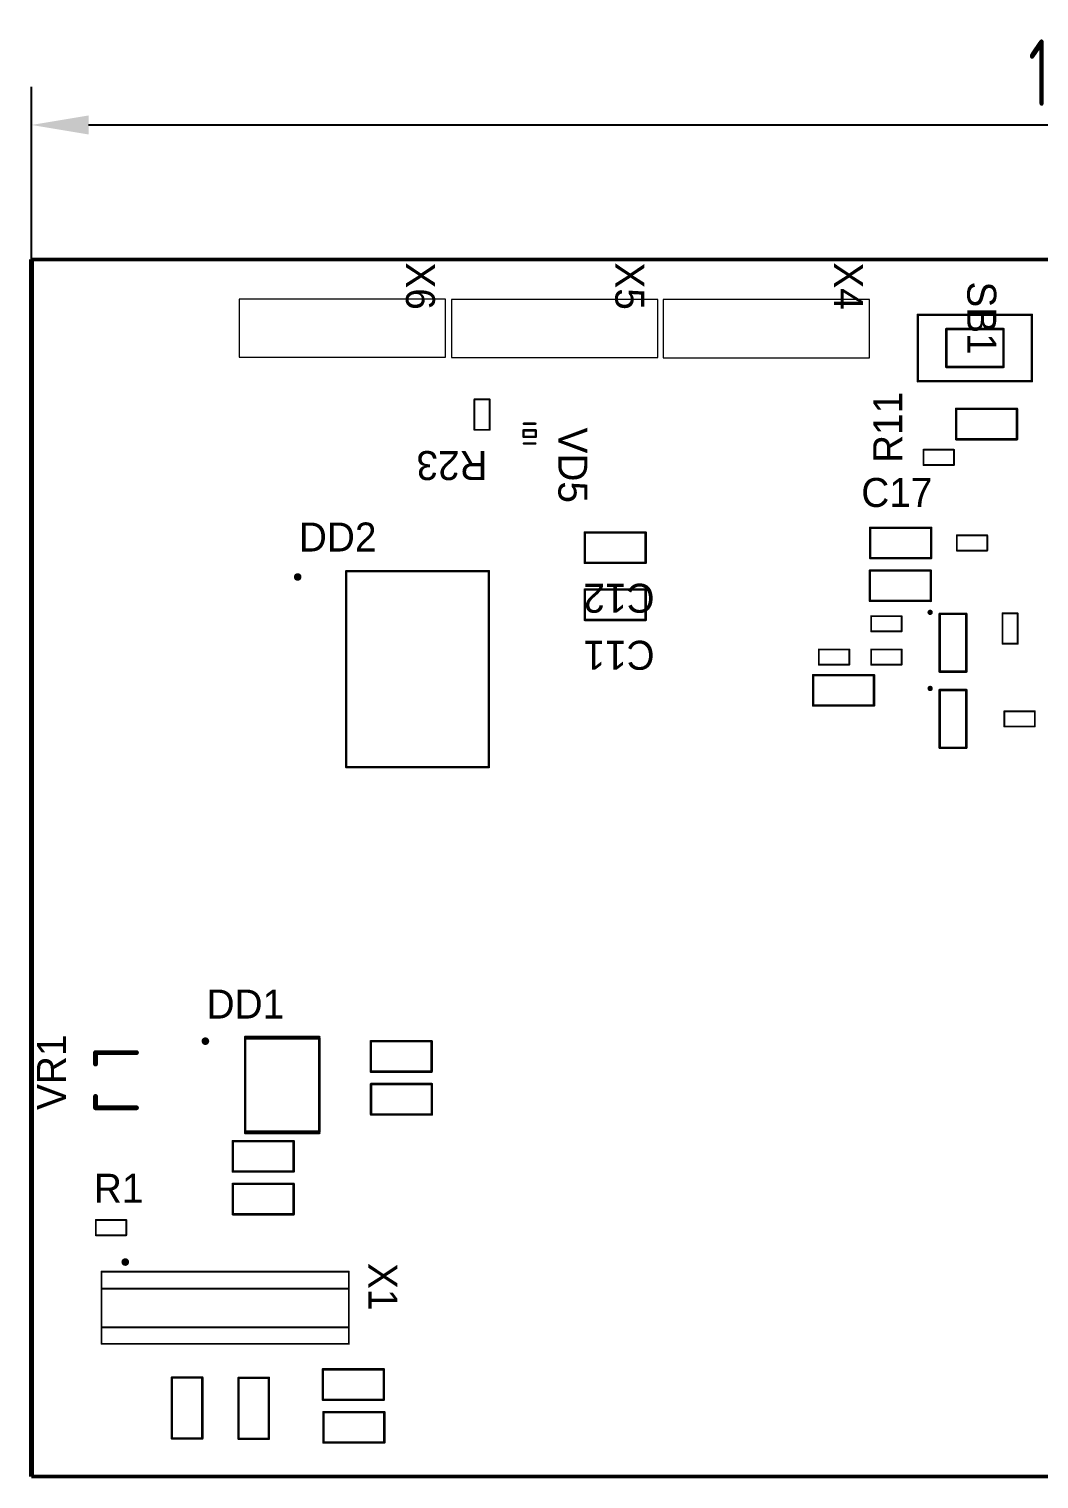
# Model space of a CAD drawing. Extents: x 882 to 2872, y 74 to 1007.
# Drawn here: x 2695.9 to 2749, y 391.2 to 467.4 of the extents above; entities that cross this region are included whole.
import ezdxf

# ---------------------------------------------------------------- set-up
doc = ezdxf.new("R2010")
doc.units = 0
doc.header["$MEASUREMENT"] = 0
doc.layers.get('0').update_dxf_attribs({"linetype": 'CONTINUOUS'})
doc.layers.get('DEFPOINTS').update_dxf_attribs({"linetype": 'CONTINUOUS'})
doc.layers.add('KeepOutLayer', color=6, linetype='CONTINUOUS', lineweight=158)
doc.layers.add('тонкая', color=7, linetype='CONTINUOUS', lineweight=20)
doc.layers.add('Mechanical13', color=56, linetype='CONTINUOUS')
doc.layers.add('TopOverlay', color=2, linetype='CONTINUOUS')
doc.styles.add('ЕСКД', font='eskd15.shx', dxfattribs={"width": 0.8})
doc.dimstyles.new('ЕСКД', dxfattribs={"dimtxt": 3.5, "dimasz": 3, "dimexe": 2, "dimexo": 0, "dimgap": 1, "dimtad": 1, "dimtoh": 1, "dimtxsty": 'ЕСКД', "dimcen": 0, "dimazin": 2, "dimtfac": 1, "dimtmove": 0, "dimatfit": 3, "dimfxl": 1, "dimarcsym": 0})

# ---------------------------------------------------------------- blocks, each defined once
blk = doc.blocks.new('CAP3216X125N_1')
at = {"layer": 'Mechanical13', "const_width": 0.127}
for points in [[(-1.6, 0.8), (-1.6, -0.8)], [(1.6, 0.8), (-1.6, 0.8)], [(1.6, 0.8), (1.6, -0.8)], [(1.6, -0.8), (-1.6, -0.8)]]:
    blk.add_lwpolyline(points, dxfattribs=at)
at = {"layer": 'Mechanical13', "const_width": 0.0635}
for points in [[(-1.632, 0.8, 1), (-1.568, 0.8, 1)], [(-1.632, 0.8, 1), (-1.568, 0.8, 1)], [(1.568, 0.8, 1), (1.632, 0.8, 1)], [(1.568, 0.8, 1), (1.632, 0.8, 1)], [(-1.632, -0.8, 1), (-1.568, -0.8, 1)], [(-1.632, -0.8, 1), (-1.568, -0.8, 1)], [(1.568, -0.8, 1), (1.632, -0.8, 1)], [(1.568, -0.8, 1), (1.632, -0.8, 1)]]:
    blk.add_lwpolyline(points, format="xyb", close=True, dxfattribs=at)
blk = doc.blocks.new('CAP3216X125N_2')
at = {"layer": 'Mechanical13', "const_width": 0.127}
for points in [[(-1.6, -0.8), (-1.6, 0.8)], [(-1.6, 0.8), (1.6, 0.8)], [(1.6, -0.8), (1.6, 0.8)], [(-1.6, -0.8), (1.6, -0.8)]]:
    blk.add_lwpolyline(points, dxfattribs=at)
at = {"layer": 'Mechanical13', "const_width": 0.0635}
for points in [[(-1.632, 0.8, 1), (-1.568, 0.8, 1)], [(-1.632, 0.8, 1), (-1.568, 0.8, 1)], [(1.568, 0.8, 1), (1.632, 0.8, 1)], [(1.568, 0.8, 1), (1.632, 0.8, 1)], [(-1.632, -0.8, 1), (-1.568, -0.8, 1)], [(-1.632, -0.8, 1), (-1.568, -0.8, 1)], [(1.568, -0.8, 1), (1.632, -0.8, 1)], [(1.568, -0.8, 1), (1.632, -0.8, 1)]]:
    blk.add_lwpolyline(points, format="xyb", close=True, dxfattribs=at)
blk = doc.blocks.new('CAP3216X125N_3')
at = {"layer": 'Mechanical13', "const_width": 0.127}
for points in [[(-1.6, 0.8), (-1.6, -0.8)], [(1.6, 0.8), (-1.6, 0.8)], [(1.6, 0.8), (1.6, -0.8)], [(1.6, -0.8), (-1.6, -0.8)]]:
    blk.add_lwpolyline(points, dxfattribs=at)
at = {"layer": 'Mechanical13', "const_width": 0.0635}
for points in [[(-1.632, 0.8, 1), (-1.568, 0.8, 1)], [(-1.632, 0.8, 1), (-1.568, 0.8, 1)], [(1.568, 0.8, 1), (1.632, 0.8, 1)], [(1.568, 0.8, 1), (1.632, 0.8, 1)], [(-1.632, -0.8, 1), (-1.568, -0.8, 1)], [(-1.632, -0.8, 1), (-1.568, -0.8, 1)], [(1.568, -0.8, 1), (1.632, -0.8, 1)], [(1.568, -0.8, 1), (1.632, -0.8, 1)]]:
    blk.add_lwpolyline(points, format="xyb", close=True, dxfattribs=at)
blk = doc.blocks.new('CAP3216X125N_4')
at = {"layer": 'Mechanical13', "const_width": 0.127}
for points in [[(-1.6, -0.8), (-1.6, 0.8)], [(1.6, 0.8), (-1.6, 0.8)], [(1.6, -0.8), (1.6, 0.8)], [(1.6, -0.8), (-1.6, -0.8)]]:
    blk.add_lwpolyline(points, dxfattribs=at)
at = {"layer": 'Mechanical13', "const_width": 0.0635}
for points in [[(-1.632, 0.8, 1), (-1.568, 0.8, 1)], [(-1.632, 0.8, 1), (-1.568, 0.8, 1)], [(1.568, 0.8, 1), (1.632, 0.8, 1)], [(1.568, 0.8, 1), (1.632, 0.8, 1)], [(-1.632, -0.8, 1), (-1.568, -0.8, 1)], [(-1.632, -0.8, 1), (-1.568, -0.8, 1)], [(1.568, -0.8, 1), (1.632, -0.8, 1)], [(1.568, -0.8, 1), (1.632, -0.8, 1)]]:
    blk.add_lwpolyline(points, format="xyb", close=True, dxfattribs=at)
blk = doc.blocks.new('CAP3216X125N_5')
at = {"layer": 'Mechanical13', "const_width": 0.127}
for points in [[(-1.6, -0.8), (-1.6, 0.8)], [(1.6, 0.8), (-1.6, 0.8)], [(1.6, -0.8), (1.6, 0.8)], [(1.6, -0.8), (-1.6, -0.8)]]:
    blk.add_lwpolyline(points, dxfattribs=at)
at = {"layer": 'Mechanical13', "const_width": 0.0635}
for points in [[(-1.632, 0.8, 1), (-1.568, 0.8, 1)], [(-1.632, 0.8, 1), (-1.568, 0.8, 1)], [(1.568, 0.8, 1), (1.632, 0.8, 1)], [(1.568, 0.8, 1), (1.632, 0.8, 1)], [(-1.632, -0.8, 1), (-1.568, -0.8, 1)], [(-1.632, -0.8, 1), (-1.568, -0.8, 1)], [(1.568, -0.8, 1), (1.632, -0.8, 1)], [(1.568, -0.8, 1), (1.632, -0.8, 1)]]:
    blk.add_lwpolyline(points, format="xyb", close=True, dxfattribs=at)
blk = doc.blocks.new('CAP3216X125N_6')
at = {"layer": 'Mechanical13', "const_width": 0.127}
for points in [[(-1.6, -0.8), (-1.6, 0.8)], [(-1.6, 0.8), (1.6, 0.8)], [(1.6, -0.8), (1.6, 0.8)], [(-1.6, -0.8), (1.6, -0.8)]]:
    blk.add_lwpolyline(points, dxfattribs=at)
at = {"layer": 'Mechanical13', "const_width": 0.0635}
for points in [[(-1.632, 0.8, 1), (-1.568, 0.8, 1)], [(-1.632, 0.8, 1), (-1.568, 0.8, 1)], [(1.568, 0.8, 1), (1.632, 0.8, 1)], [(1.568, 0.8, 1), (1.632, 0.8, 1)], [(-1.632, -0.8, 1), (-1.568, -0.8, 1)], [(-1.632, -0.8, 1), (-1.568, -0.8, 1)], [(1.568, -0.8, 1), (1.632, -0.8, 1)], [(1.568, -0.8, 1), (1.632, -0.8, 1)]]:
    blk.add_lwpolyline(points, format="xyb", close=True, dxfattribs=at)
blk = doc.blocks.new('CAP3216X125N_7')
at = {"layer": 'Mechanical13', "const_width": 0.127}
for points in [[(-1.6, -0.8), (-1.6, 0.8)], [(-1.6, 0.8), (1.6, 0.8)], [(1.6, -0.8), (1.6, 0.8)], [(-1.6, -0.8), (1.6, -0.8)]]:
    blk.add_lwpolyline(points, dxfattribs=at)
at = {"layer": 'Mechanical13', "const_width": 0.0635}
for points in [[(-1.632, 0.8, 1), (-1.568, 0.8, 1)], [(-1.632, 0.8, 1), (-1.568, 0.8, 1)], [(1.568, 0.8, 1), (1.632, 0.8, 1)], [(1.568, 0.8, 1), (1.632, 0.8, 1)], [(-1.632, -0.8, 1), (-1.568, -0.8, 1)], [(-1.632, -0.8, 1), (-1.568, -0.8, 1)], [(1.568, -0.8, 1), (1.632, -0.8, 1)], [(1.568, -0.8, 1), (1.632, -0.8, 1)]]:
    blk.add_lwpolyline(points, format="xyb", close=True, dxfattribs=at)
blk = doc.blocks.new('CAP3216X125N_8')
at = {"layer": 'Mechanical13', "const_width": 0.127}
for points in [[(-1.6, -0.8), (-1.6, 0.8)], [(-1.6, 0.8), (1.6, 0.8)], [(1.6, -0.8), (1.6, 0.8)], [(-1.6, -0.8), (1.6, -0.8)]]:
    blk.add_lwpolyline(points, dxfattribs=at)
at = {"layer": 'Mechanical13', "const_width": 0.0635}
for points in [[(-1.632, 0.8, 1), (-1.568, 0.8, 1)], [(-1.632, 0.8, 1), (-1.568, 0.8, 1)], [(1.568, 0.8, 1), (1.632, 0.8, 1)], [(1.568, 0.8, 1), (1.632, 0.8, 1)], [(-1.632, -0.8, 1), (-1.568, -0.8, 1)], [(-1.632, -0.8, 1), (-1.568, -0.8, 1)], [(1.568, -0.8, 1), (1.632, -0.8, 1)], [(1.568, -0.8, 1), (1.632, -0.8, 1)]]:
    blk.add_lwpolyline(points, format="xyb", close=True, dxfattribs=at)
blk = doc.blocks.new('CAP3216X125N_11')
at = {"layer": 'Mechanical13', "const_width": 0.127}
for points in [[(-1.6, 0.8), (-1.6, -0.8)], [(1.6, 0.8), (-1.6, 0.8)], [(1.6, 0.8), (1.6, -0.8)], [(1.6, -0.8), (-1.6, -0.8)]]:
    blk.add_lwpolyline(points, dxfattribs=at)
at = {"layer": 'Mechanical13', "const_width": 0.0635}
for points in [[(-1.632, 0.8, 1), (-1.568, 0.8, 1)], [(-1.632, 0.8, 1), (-1.568, 0.8, 1)], [(1.568, 0.8, 1), (1.632, 0.8, 1)], [(1.568, 0.8, 1), (1.632, 0.8, 1)], [(-1.632, -0.8, 1), (-1.568, -0.8, 1)], [(-1.632, -0.8, 1), (-1.568, -0.8, 1)], [(1.568, -0.8, 1), (1.632, -0.8, 1)], [(1.568, -0.8, 1), (1.632, -0.8, 1)]]:
    blk.add_lwpolyline(points, format="xyb", close=True, dxfattribs=at)
blk = doc.blocks.new('CAP3216X125N_12')
at = {"layer": 'Mechanical13', "const_width": 0.127}
for points in [[(-1.6, 0.8), (-1.6, -0.8)], [(1.6, 0.8), (-1.6, 0.8)], [(1.6, 0.8), (1.6, -0.8)], [(1.6, -0.8), (-1.6, -0.8)]]:
    blk.add_lwpolyline(points, dxfattribs=at)
at = {"layer": 'Mechanical13', "const_width": 0.0635}
for points in [[(-1.632, 0.8, 1), (-1.568, 0.8, 1)], [(-1.632, 0.8, 1), (-1.568, 0.8, 1)], [(1.568, 0.8, 1), (1.632, 0.8, 1)], [(1.568, 0.8, 1), (1.632, 0.8, 1)], [(-1.632, -0.8, 1), (-1.568, -0.8, 1)], [(-1.632, -0.8, 1), (-1.568, -0.8, 1)], [(1.568, -0.8, 1), (1.632, -0.8, 1)], [(1.568, -0.8, 1), (1.632, -0.8, 1)]]:
    blk.add_lwpolyline(points, format="xyb", close=True, dxfattribs=at)
blk = doc.blocks.new('CAP3216X125N_17')
at = {"layer": 'Mechanical13', "const_width": 0.127}
for points in [[(-1.6, -0.8), (-1.6, 0.8)], [(-1.6, 0.8), (1.6, 0.8)], [(1.6, -0.8), (1.6, 0.8)], [(-1.6, -0.8), (1.6, -0.8)]]:
    blk.add_lwpolyline(points, dxfattribs=at)
at = {"layer": 'Mechanical13', "const_width": 0.0635}
for points in [[(-1.632, 0.8, 1), (-1.568, 0.8, 1)], [(-1.632, 0.8, 1), (-1.568, 0.8, 1)], [(1.568, 0.8, 1), (1.632, 0.8, 1)], [(1.568, 0.8, 1), (1.632, 0.8, 1)], [(-1.632, -0.8, 1), (-1.568, -0.8, 1)], [(-1.632, -0.8, 1), (-1.568, -0.8, 1)], [(1.568, -0.8, 1), (1.632, -0.8, 1)], [(1.568, -0.8, 1), (1.632, -0.8, 1)]]:
    blk.add_lwpolyline(points, format="xyb", close=True, dxfattribs=at)
blk = doc.blocks.new('CAP3216X125N_19')
at = {"layer": 'Mechanical13', "const_width": 0.127}
for points in [[(-1.6, -0.8), (-1.6, 0.8)], [(-1.6, 0.8), (1.6, 0.8)], [(1.6, -0.8), (1.6, 0.8)], [(-1.6, -0.8), (1.6, -0.8)]]:
    blk.add_lwpolyline(points, dxfattribs=at)
at = {"layer": 'Mechanical13', "const_width": 0.0635}
for points in [[(-1.632, 0.8, 1), (-1.568, 0.8, 1)], [(-1.632, 0.8, 1), (-1.568, 0.8, 1)], [(1.568, 0.8, 1), (1.632, 0.8, 1)], [(1.568, 0.8, 1), (1.632, 0.8, 1)], [(-1.632, -0.8, 1), (-1.568, -0.8, 1)], [(-1.632, -0.8, 1), (-1.568, -0.8, 1)], [(1.568, -0.8, 1), (1.632, -0.8, 1)], [(1.568, -0.8, 1), (1.632, -0.8, 1)]]:
    blk.add_lwpolyline(points, format="xyb", close=True, dxfattribs=at)
blk = doc.blocks.new('CAP3216X125N_21')
at = {"layer": 'Mechanical13', "const_width": 0.127}
for points in [[(-1.6, 0.8), (-1.6, -0.8)], [(1.6, 0.8), (-1.6, 0.8)], [(1.6, 0.8), (1.6, -0.8)], [(1.6, -0.8), (-1.6, -0.8)]]:
    blk.add_lwpolyline(points, dxfattribs=at)
at = {"layer": 'Mechanical13', "const_width": 0.0635}
for points in [[(-1.632, 0.8, 1), (-1.568, 0.8, 1)], [(-1.632, 0.8, 1), (-1.568, 0.8, 1)], [(1.568, 0.8, 1), (1.632, 0.8, 1)], [(1.568, 0.8, 1), (1.632, 0.8, 1)], [(-1.632, -0.8, 1), (-1.568, -0.8, 1)], [(-1.632, -0.8, 1), (-1.568, -0.8, 1)], [(1.568, -0.8, 1), (1.632, -0.8, 1)], [(1.568, -0.8, 1), (1.632, -0.8, 1)]]:
    blk.add_lwpolyline(points, format="xyb", close=True, dxfattribs=at)
blk = doc.blocks.new('CAP3216X125N_35')
at = {"layer": 'Mechanical13', "const_width": 0.127}
for points in [[(-1.6, 0.8), (-1.6, -0.8)], [(1.6, 0.8), (-1.6, 0.8)], [(1.6, 0.8), (1.6, -0.8)], [(1.6, -0.8), (-1.6, -0.8)]]:
    blk.add_lwpolyline(points, dxfattribs=at)
at = {"layer": 'Mechanical13', "const_width": 0.0635}
for points in [[(-1.632, 0.8, 1), (-1.568, 0.8, 1)], [(-1.632, 0.8, 1), (-1.568, 0.8, 1)], [(1.568, 0.8, 1), (1.632, 0.8, 1)], [(1.568, 0.8, 1), (1.632, 0.8, 1)], [(-1.632, -0.8, 1), (-1.568, -0.8, 1)], [(-1.632, -0.8, 1), (-1.568, -0.8, 1)], [(1.568, -0.8, 1), (1.632, -0.8, 1)], [(1.568, -0.8, 1), (1.632, -0.8, 1)]]:
    blk.add_lwpolyline(points, format="xyb", close=True, dxfattribs=at)
blk = doc.blocks.new('SOIC127P599X175_8N_51')
at = {"layer": 'Mechanical13'}
for points, const_width in [([(-3.94, 2.305, 1), (-4.14, 2.305, 1)], 0.2), ([(-4.19, 2.305, 1), (-4.09, 2.305, 1)], 0.1), ([(-3.99, 2.305, 1), (-3.89, 2.305, 1)], 0.1), ([(-1.982, 2.453, 1), (-1.918, 2.453, 1)], 0.0635), ([(-1.982, 2.453, 1), (-1.918, 2.453, 1)], 0.0635), ([(1.918, 2.453, 1), (1.982, 2.453, 1)], 0.0635), ([(1.918, 2.453, 1), (1.982, 2.453, 1)], 0.0635), ([(-1.982, -2.452, 1), (-1.918, -2.452, 1)], 0.0635), ([(-1.982, -2.452, 1), (-1.918, -2.452, 1)], 0.0635), ([(1.918, -2.452, 1), (1.982, -2.452, 1)], 0.0635), ([(1.918, -2.452, 1), (1.982, -2.452, 1)], 0.0635)]:
    blk.add_lwpolyline(points, format="xyb", close=True, dxfattribs=dict(at, const_width=const_width))
at = {"layer": 'Mechanical13', "const_width": 0.127}
for points in [[(-1.95, 2.453), (1.95, 2.453)], [(-1.95, -2.452), (-1.95, 2.453)], [(1.95, -2.452), (1.95, 2.453)], [(-1.95, -2.452), (1.95, -2.452)]]:
    blk.add_lwpolyline(points, dxfattribs=at)
at = {"layer": 'TopOverlay'}
for points, const_width in [([(-3.94, 2.305, 1), (-4.14, 2.305, 1)], 0.2), ([(-4.19, 2.305, 1), (-4.09, 2.305, 1)], 0.1), ([(-3.99, 2.305, 1), (-3.89, 2.305, 1)], 0.1), ([(-1.982, 2.525, 1), (-1.918, 2.525, 1)], 0.0635), ([(1.918, 2.525, 1), (1.982, 2.525, 1)], 0.0635), ([(-1.982, -2.525, 1), (-1.918, -2.525, 1)], 0.0635), ([(1.918, -2.525, 1), (1.982, -2.525, 1)], 0.0635)]:
    blk.add_lwpolyline(points, format="xyb", close=True, dxfattribs=dict(at, const_width=const_width))
at = {"layer": 'TopOverlay', "const_width": 0.127}
for points in [[(-1.95, 2.525), (1.95, 2.525)], [(-1.95, -2.525), (1.95, -2.525)]]:
    blk.add_lwpolyline(points, dxfattribs=at)
blk = doc.blocks.new('SOIC127P1030X265_16N_52')
at = {"layer": 'Mechanical13'}
for points, const_width in [([(-6.2, 4.845, 1), (-6.4, 4.845, 1)], 0.2), ([(-6.45, 4.845, 1), (-6.35, 4.845, 1)], 0.1), ([(-6.25, 4.845, 1), (-6.15, 4.845, 1)], 0.1), ([(-3.782, 5.15, 1), (-3.718, 5.15, 1)], 0.0635), ([(-3.782, 5.15, 1), (-3.718, 5.15, 1)], 0.0635), ([(3.718, 5.15, 1), (3.782, 5.15, 1)], 0.0635), ([(3.718, 5.15, 1), (3.782, 5.15, 1)], 0.0635), ([(-3.782, -5.15, 1), (-3.718, -5.15, 1)], 0.0635), ([(-3.782, -5.15, 1), (-3.718, -5.15, 1)], 0.0635), ([(3.718, -5.15, 1), (3.782, -5.15, 1)], 0.0635), ([(3.718, -5.15, 1), (3.782, -5.15, 1)], 0.0635)]:
    blk.add_lwpolyline(points, format="xyb", close=True, dxfattribs=dict(at, const_width=const_width))
at = {"layer": 'Mechanical13', "const_width": 0.127}
for points in [[(-3.75, -5.15), (-3.75, 5.15)], [(-3.75, 5.15), (3.75, 5.15)], [(3.75, -5.15), (3.75, 5.15)], [(-3.75, -5.15), (3.75, -5.15)]]:
    blk.add_lwpolyline(points, dxfattribs=at)
at = {"layer": 'TopOverlay'}
for points, const_width in [([(-6.2, 4.845, 1), (-6.4, 4.845, 1)], 0.2), ([(-6.45, 4.845, 1), (-6.35, 4.845, 1)], 0.1), ([(-6.25, 4.845, 1), (-6.15, 4.845, 1)], 0.1), ([(-3.782, 5.15, 1), (-3.718, 5.15, 1)], 0.0635), ([(3.718, 5.15, 1), (3.782, 5.15, 1)], 0.0635), ([(-3.782, -5.15, 1), (-3.718, -5.15, 1)], 0.0635), ([(3.718, -5.15, 1), (3.782, -5.15, 1)], 0.0635)]:
    blk.add_lwpolyline(points, format="xyb", close=True, dxfattribs=dict(at, const_width=const_width))
at = {"layer": 'TopOverlay', "const_width": 0.127}
for points in [[(-3.75, 5.15), (3.75, 5.15)], [(-3.75, -5.15), (3.75, -5.15)]]:
    blk.add_lwpolyline(points, dxfattribs=at)
blk = doc.blocks.new('___0603_61')
at = {"layer": 'KeepOutLayer', "const_width": 0.1}
for points in [[(-0.8, -0.4), (-0.8, 0.4)], [(-0.8, 0.4), (0.8, 0.4)], [(0.8, -0.4), (0.8, 0.4)], [(-0.8, -0.4), (0.8, -0.4)]]:
    blk.add_lwpolyline(points, dxfattribs=at)
at = {"layer": 'KeepOutLayer', "const_width": 0.05}
for points in [[(-0.825, 0.4, 1), (-0.775, 0.4, 1)], [(-0.825, 0.4, 1), (-0.775, 0.4, 1)], [(0.775, 0.4, 1), (0.825, 0.4, 1)], [(0.775, 0.4, 1), (0.825, 0.4, 1)], [(-0.825, -0.4, 1), (-0.775, -0.4, 1)], [(-0.825, -0.4, 1), (-0.775, -0.4, 1)], [(0.775, -0.4, 1), (0.825, -0.4, 1)], [(0.775, -0.4, 1), (0.825, -0.4, 1)]]:
    blk.add_lwpolyline(points, format="xyb", close=True, dxfattribs=at)
at = {"layer": 'TopOverlay', "const_width": 0.1}
for points in [[(-0.25, 0.4), (0.25, 0.4)], [(-0.25, -0.4), (0.25, -0.4)]]:
    blk.add_lwpolyline(points, dxfattribs=at)
at = {"layer": 'TopOverlay', "const_width": 0.05}
for points in [[(-0.275, 0.4, 1), (-0.225, 0.4, 1)], [(0.225, 0.4, 1), (0.275, 0.4, 1)], [(-0.275, -0.4, 1), (-0.225, -0.4, 1)], [(0.225, -0.4, 1), (0.275, -0.4, 1)]]:
    blk.add_lwpolyline(points, format="xyb", close=True, dxfattribs=at)
blk = doc.blocks.new('___0603_69')
at = {"layer": 'KeepOutLayer', "const_width": 0.1}
for points in [[(-0.8, 0.4), (-0.8, -0.4)], [(0.8, 0.4), (-0.8, 0.4)], [(0.8, 0.4), (0.8, -0.4)], [(0.8, -0.4), (-0.8, -0.4)]]:
    blk.add_lwpolyline(points, dxfattribs=at)
at = {"layer": 'KeepOutLayer', "const_width": 0.05}
for points in [[(-0.825, 0.4, 1), (-0.775, 0.4, 1)], [(-0.825, 0.4, 1), (-0.775, 0.4, 1)], [(0.775, 0.4, 1), (0.825, 0.4, 1)], [(0.775, 0.4, 1), (0.825, 0.4, 1)], [(-0.825, -0.4, 1), (-0.775, -0.4, 1)], [(-0.825, -0.4, 1), (-0.775, -0.4, 1)], [(0.775, -0.4, 1), (0.825, -0.4, 1)], [(0.775, -0.4, 1), (0.825, -0.4, 1)]]:
    blk.add_lwpolyline(points, format="xyb", close=True, dxfattribs=at)
at = {"layer": 'TopOverlay', "const_width": 0.1}
for points in [[(0.25, 0.4), (-0.25, 0.4)], [(0.25, -0.4), (-0.25, -0.4)]]:
    blk.add_lwpolyline(points, dxfattribs=at)
at = {"layer": 'TopOverlay', "const_width": 0.05}
for points in [[(-0.275, 0.4, 1), (-0.225, 0.4, 1)], [(0.225, 0.4, 1), (0.275, 0.4, 1)], [(-0.275, -0.4, 1), (-0.225, -0.4, 1)], [(0.225, -0.4, 1), (0.275, -0.4, 1)]]:
    blk.add_lwpolyline(points, format="xyb", close=True, dxfattribs=at)
blk = doc.blocks.new('___0603_70')
at = {"layer": 'KeepOutLayer', "const_width": 0.1}
for points in [[(-0.8, -0.4), (-0.8, 0.4)], [(-0.8, 0.4), (0.8, 0.4)], [(0.8, -0.4), (0.8, 0.4)], [(-0.8, -0.4), (0.8, -0.4)]]:
    blk.add_lwpolyline(points, dxfattribs=at)
at = {"layer": 'KeepOutLayer', "const_width": 0.05}
for points in [[(-0.825, 0.4, 1), (-0.775, 0.4, 1)], [(-0.825, 0.4, 1), (-0.775, 0.4, 1)], [(0.775, 0.4, 1), (0.825, 0.4, 1)], [(0.775, 0.4, 1), (0.825, 0.4, 1)], [(-0.825, -0.4, 1), (-0.775, -0.4, 1)], [(-0.825, -0.4, 1), (-0.775, -0.4, 1)], [(0.775, -0.4, 1), (0.825, -0.4, 1)], [(0.775, -0.4, 1), (0.825, -0.4, 1)]]:
    blk.add_lwpolyline(points, format="xyb", close=True, dxfattribs=at)
at = {"layer": 'TopOverlay', "const_width": 0.1}
for points in [[(-0.25, 0.4), (0.25, 0.4)], [(-0.25, -0.4), (0.25, -0.4)]]:
    blk.add_lwpolyline(points, dxfattribs=at)
at = {"layer": 'TopOverlay', "const_width": 0.05}
for points in [[(-0.275, 0.4, 1), (-0.225, 0.4, 1)], [(0.225, 0.4, 1), (0.275, 0.4, 1)], [(-0.275, -0.4, 1), (-0.225, -0.4, 1)], [(0.225, -0.4, 1), (0.275, -0.4, 1)]]:
    blk.add_lwpolyline(points, format="xyb", close=True, dxfattribs=at)
blk = doc.blocks.new('___0603_71')
at = {"layer": 'KeepOutLayer', "const_width": 0.1}
for points in [[(-0.8, 0.4), (-0.8, -0.4)], [(0.8, 0.4), (-0.8, 0.4)], [(0.8, 0.4), (0.8, -0.4)], [(0.8, -0.4), (-0.8, -0.4)]]:
    blk.add_lwpolyline(points, dxfattribs=at)
at = {"layer": 'KeepOutLayer', "const_width": 0.05}
for points in [[(-0.825, 0.4, 1), (-0.775, 0.4, 1)], [(-0.825, 0.4, 1), (-0.775, 0.4, 1)], [(0.775, 0.4, 1), (0.825, 0.4, 1)], [(0.775, 0.4, 1), (0.825, 0.4, 1)], [(-0.825, -0.4, 1), (-0.775, -0.4, 1)], [(-0.825, -0.4, 1), (-0.775, -0.4, 1)], [(0.775, -0.4, 1), (0.825, -0.4, 1)], [(0.775, -0.4, 1), (0.825, -0.4, 1)]]:
    blk.add_lwpolyline(points, format="xyb", close=True, dxfattribs=at)
at = {"layer": 'TopOverlay', "const_width": 0.1}
for points in [[(0.25, 0.4), (-0.25, 0.4)], [(0.25, -0.4), (-0.25, -0.4)]]:
    blk.add_lwpolyline(points, dxfattribs=at)
at = {"layer": 'TopOverlay', "const_width": 0.05}
for points in [[(-0.275, 0.4, 1), (-0.225, 0.4, 1)], [(0.225, 0.4, 1), (0.275, 0.4, 1)], [(-0.275, -0.4, 1), (-0.225, -0.4, 1)], [(0.225, -0.4, 1), (0.275, -0.4, 1)]]:
    blk.add_lwpolyline(points, format="xyb", close=True, dxfattribs=at)
blk = doc.blocks.new('___0603_72')
at = {"layer": 'KeepOutLayer', "const_width": 0.1}
for points in [[(-0.8, 0.4), (-0.8, -0.4)], [(0.8, 0.4), (-0.8, 0.4)], [(0.8, 0.4), (0.8, -0.4)], [(0.8, -0.4), (-0.8, -0.4)]]:
    blk.add_lwpolyline(points, dxfattribs=at)
at = {"layer": 'KeepOutLayer', "const_width": 0.05}
for points in [[(-0.825, 0.4, 1), (-0.775, 0.4, 1)], [(-0.825, 0.4, 1), (-0.775, 0.4, 1)], [(0.775, 0.4, 1), (0.825, 0.4, 1)], [(0.775, 0.4, 1), (0.825, 0.4, 1)], [(-0.825, -0.4, 1), (-0.775, -0.4, 1)], [(-0.825, -0.4, 1), (-0.775, -0.4, 1)], [(0.775, -0.4, 1), (0.825, -0.4, 1)], [(0.775, -0.4, 1), (0.825, -0.4, 1)]]:
    blk.add_lwpolyline(points, format="xyb", close=True, dxfattribs=at)
at = {"layer": 'TopOverlay', "const_width": 0.1}
for points in [[(0.25, 0.4), (-0.25, 0.4)], [(0.25, -0.4), (-0.25, -0.4)]]:
    blk.add_lwpolyline(points, dxfattribs=at)
at = {"layer": 'TopOverlay', "const_width": 0.05}
for points in [[(-0.275, 0.4, 1), (-0.225, 0.4, 1)], [(0.225, 0.4, 1), (0.275, 0.4, 1)], [(-0.275, -0.4, 1), (-0.225, -0.4, 1)], [(0.225, -0.4, 1), (0.275, -0.4, 1)]]:
    blk.add_lwpolyline(points, format="xyb", close=True, dxfattribs=at)
blk = doc.blocks.new('___0603_74')
at = {"layer": 'KeepOutLayer', "const_width": 0.1}
for points in [[(-0.8, 0.4), (-0.8, -0.4)], [(-0.8, 0.4), (0.8, 0.4)], [(0.8, 0.4), (0.8, -0.4)], [(-0.8, -0.4), (0.8, -0.4)]]:
    blk.add_lwpolyline(points, dxfattribs=at)
at = {"layer": 'KeepOutLayer', "const_width": 0.05}
for points in [[(-0.825, 0.4, 1), (-0.775, 0.4, 1)], [(-0.825, 0.4, 1), (-0.775, 0.4, 1)], [(0.775, 0.4, 1), (0.825, 0.4, 1)], [(0.775, 0.4, 1), (0.825, 0.4, 1)], [(-0.825, -0.4, 1), (-0.775, -0.4, 1)], [(-0.825, -0.4, 1), (-0.775, -0.4, 1)], [(0.775, -0.4, 1), (0.825, -0.4, 1)], [(0.775, -0.4, 1), (0.825, -0.4, 1)]]:
    blk.add_lwpolyline(points, format="xyb", close=True, dxfattribs=at)
at = {"layer": 'TopOverlay', "const_width": 0.1}
for points in [[(-0.25, 0.4), (0.25, 0.4)], [(-0.25, -0.4), (0.25, -0.4)]]:
    blk.add_lwpolyline(points, dxfattribs=at)
at = {"layer": 'TopOverlay', "const_width": 0.05}
for points in [[(-0.275, 0.4, 1), (-0.225, 0.4, 1)], [(0.225, 0.4, 1), (0.275, 0.4, 1)], [(-0.275, -0.4, 1), (-0.225, -0.4, 1)], [(0.225, -0.4, 1), (0.275, -0.4, 1)]]:
    blk.add_lwpolyline(points, format="xyb", close=True, dxfattribs=at)
blk = doc.blocks.new('___0603_83')
at = {"layer": 'KeepOutLayer', "const_width": 0.1}
for points in [[(-0.8, -0.4), (-0.8, 0.4)], [(0.8, 0.4), (-0.8, 0.4)], [(0.8, -0.4), (0.8, 0.4)], [(0.8, -0.4), (-0.8, -0.4)]]:
    blk.add_lwpolyline(points, dxfattribs=at)
at = {"layer": 'KeepOutLayer', "const_width": 0.05}
for points in [[(-0.825, 0.4, 1), (-0.775, 0.4, 1)], [(-0.825, 0.4, 1), (-0.775, 0.4, 1)], [(0.775, 0.4, 1), (0.825, 0.4, 1)], [(0.775, 0.4, 1), (0.825, 0.4, 1)], [(-0.825, -0.4, 1), (-0.775, -0.4, 1)], [(-0.825, -0.4, 1), (-0.775, -0.4, 1)], [(0.775, -0.4, 1), (0.825, -0.4, 1)], [(0.775, -0.4, 1), (0.825, -0.4, 1)]]:
    blk.add_lwpolyline(points, format="xyb", close=True, dxfattribs=at)
at = {"layer": 'TopOverlay', "const_width": 0.1}
for points in [[(0.25, 0.4), (-0.25, 0.4)], [(0.25, -0.4), (-0.25, -0.4)]]:
    blk.add_lwpolyline(points, dxfattribs=at)
at = {"layer": 'TopOverlay', "const_width": 0.05}
for points in [[(-0.275, 0.4, 1), (-0.225, 0.4, 1)], [(0.225, 0.4, 1), (0.275, 0.4, 1)], [(-0.275, -0.4, 1), (-0.225, -0.4, 1)], [(0.225, -0.4, 1), (0.275, -0.4, 1)]]:
    blk.add_lwpolyline(points, format="xyb", close=True, dxfattribs=at)
blk = doc.blocks.new('___0603_86')
at = {"layer": 'KeepOutLayer', "const_width": 0.1}
for points in [[(-0.8, -0.4), (-0.8, 0.4)], [(-0.8, 0.4), (0.8, 0.4)], [(0.8, -0.4), (0.8, 0.4)], [(-0.8, -0.4), (0.8, -0.4)]]:
    blk.add_lwpolyline(points, dxfattribs=at)
at = {"layer": 'KeepOutLayer', "const_width": 0.05}
for points in [[(-0.825, 0.4, 1), (-0.775, 0.4, 1)], [(-0.825, 0.4, 1), (-0.775, 0.4, 1)], [(0.775, 0.4, 1), (0.825, 0.4, 1)], [(0.775, 0.4, 1), (0.825, 0.4, 1)], [(-0.825, -0.4, 1), (-0.775, -0.4, 1)], [(-0.825, -0.4, 1), (-0.775, -0.4, 1)], [(0.775, -0.4, 1), (0.825, -0.4, 1)], [(0.775, -0.4, 1), (0.825, -0.4, 1)]]:
    blk.add_lwpolyline(points, format="xyb", close=True, dxfattribs=at)
at = {"layer": 'TopOverlay', "const_width": 0.1}
for points in [[(-0.25, 0.4), (0.25, 0.4)], [(-0.25, -0.4), (0.25, -0.4)]]:
    blk.add_lwpolyline(points, dxfattribs=at)
at = {"layer": 'TopOverlay', "const_width": 0.05}
for points in [[(-0.275, 0.4, 1), (-0.225, 0.4, 1)], [(0.225, 0.4, 1), (0.275, 0.4, 1)], [(-0.275, -0.4, 1), (-0.225, -0.4, 1)], [(0.225, -0.4, 1), (0.275, -0.4, 1)]]:
    blk.add_lwpolyline(points, format="xyb", close=True, dxfattribs=at)
blk = doc.blocks.new('___0603_87')
at = {"layer": 'KeepOutLayer', "const_width": 0.1}
for points in [[(-0.8, -0.4), (-0.8, 0.4)], [(-0.8, 0.4), (0.8, 0.4)], [(0.8, -0.4), (0.8, 0.4)], [(-0.8, -0.4), (0.8, -0.4)]]:
    blk.add_lwpolyline(points, dxfattribs=at)
at = {"layer": 'KeepOutLayer', "const_width": 0.05}
for points in [[(-0.825, 0.4, 1), (-0.775, 0.4, 1)], [(-0.825, 0.4, 1), (-0.775, 0.4, 1)], [(0.775, 0.4, 1), (0.825, 0.4, 1)], [(0.775, 0.4, 1), (0.825, 0.4, 1)], [(-0.825, -0.4, 1), (-0.775, -0.4, 1)], [(-0.825, -0.4, 1), (-0.775, -0.4, 1)], [(0.775, -0.4, 1), (0.825, -0.4, 1)], [(0.775, -0.4, 1), (0.825, -0.4, 1)]]:
    blk.add_lwpolyline(points, format="xyb", close=True, dxfattribs=at)
at = {"layer": 'TopOverlay', "const_width": 0.1}
for points in [[(-0.25, 0.4), (0.25, 0.4)], [(-0.25, -0.4), (0.25, -0.4)]]:
    blk.add_lwpolyline(points, dxfattribs=at)
at = {"layer": 'TopOverlay', "const_width": 0.05}
for points in [[(-0.275, 0.4, 1), (-0.225, 0.4, 1)], [(0.225, 0.4, 1), (0.275, 0.4, 1)], [(-0.275, -0.4, 1), (-0.225, -0.4, 1)], [(0.225, -0.4, 1), (0.275, -0.4, 1)]]:
    blk.add_lwpolyline(points, format="xyb", close=True, dxfattribs=at)
blk = doc.blocks.new('SW_147873_1_103')
at = {"layer": 'Mechanical13', "const_width": 0.127}
for points in [[(-3, 1.75), (3, 1.75)], [(-3, -1.75), (-3, 1.75)], [(3, -1.75), (3, 1.75)], [(-1.5, 1), (1.5, 1)], [(-1.5, -1), (-1.5, 1)], [(1.5, -1), (1.5, 1)], [(-1.5, -1), (1.5, -1)], [(-3, -1.75), (3, -1.75)]]:
    blk.add_lwpolyline(points, dxfattribs=at)
at = {"layer": 'Mechanical13', "const_width": 0.0635}
for points in [[(-3.032, 1.75, 1), (-2.968, 1.75, 1)], [(-3.032, 1.75, 1), (-2.968, 1.75, 1)], [(2.968, 1.75, 1), (3.032, 1.75, 1)], [(2.968, 1.75, 1), (3.032, 1.75, 1)], [(-1.532, 1, 1), (-1.468, 1, 1)], [(-1.532, 1, 1), (-1.468, 1, 1)], [(1.468, 1, 1), (1.532, 1, 1)], [(1.468, 1, 1), (1.532, 1, 1)], [(-1.532, -1, 1), (-1.468, -1, 1)], [(-1.532, -1, 1), (-1.468, -1, 1)], [(1.468, -1, 1), (1.532, -1, 1)], [(1.468, -1, 1), (1.532, -1, 1)], [(-3.032, -1.75, 1), (-2.968, -1.75, 1)], [(-3.032, -1.75, 1), (-2.968, -1.75, 1)], [(2.968, -1.75, 1), (3.032, -1.75, 1)], [(2.968, -1.75, 1), (3.032, -1.75, 1)]]:
    blk.add_lwpolyline(points, format="xyb", close=True, dxfattribs=at)
at = {"layer": 'TopOverlay', "const_width": 0.127}
for points in [[(-3, 1.75), (3, 1.75)], [(-3, -1.75), (3, -1.75)]]:
    blk.add_lwpolyline(points, dxfattribs=at)
at = {"layer": 'TopOverlay', "const_width": 0.0635}
for points in [[(-3.032, 1.75, 1), (-2.968, 1.75, 1)], [(2.968, 1.75, 1), (3.032, 1.75, 1)], [(-3.032, -1.75, 1), (-2.968, -1.75, 1)], [(2.968, -1.75, 1), (3.032, -1.75, 1)]]:
    blk.add_lwpolyline(points, format="xyb", close=True, dxfattribs=at)
blk = doc.blocks.new('BEADC0603X33N_112')
at = {"layer": 'Mechanical13', "const_width": 0.127}
for points in [[(-0.32, -0.17), (-0.32, 0.17)], [(-0.32, 0.17), (0.32, 0.17)], [(0.32, -0.17), (0.32, 0.17)], [(-0.32, -0.17), (0.32, -0.17)]]:
    blk.add_lwpolyline(points, dxfattribs=at)
at = {"layer": 'Mechanical13', "const_width": 0.0635}
for points in [[(-0.352, 0.17, 1), (-0.288, 0.17, 1)], [(-0.352, 0.17, 1), (-0.288, 0.17, 1)], [(0.288, 0.17, 1), (0.352, 0.17, 1)], [(0.288, 0.17, 1), (0.352, 0.17, 1)], [(-0.352, -0.17, 1), (-0.288, -0.17, 1)], [(-0.352, -0.17, 1), (-0.288, -0.17, 1)], [(0.288, -0.17, 1), (0.352, -0.17, 1)], [(0.288, -0.17, 1), (0.352, -0.17, 1)]]:
    blk.add_lwpolyline(points, format="xyb", close=True, dxfattribs=at)
at = {"layer": 'TopOverlay', "const_width": 0.127}
for points in [[(-0.3, 0.52), (0.3, 0.52)], [(-0.3, -0.52), (0.3, -0.52)]]:
    blk.add_lwpolyline(points, dxfattribs=at)
at = {"layer": 'TopOverlay', "const_width": 0.0635}
for points in [[(-0.332, 0.52, 1), (-0.268, 0.52, 1)], [(0.268, 0.52, 1), (0.332, 0.52, 1)], [(-0.332, -0.52, 1), (-0.268, -0.52, 1)], [(0.268, -0.52, 1), (0.332, -0.52, 1)]]:
    blk.add_lwpolyline(points, format="xyb", close=True, dxfattribs=at)
blk = doc.blocks.new('TRIMPOT_SMD_TC33X_120')
at = {"layer": 'TopOverlay', "const_width": 0.254}
for points in [[(-1.45, 1.814), (-0.85, 1.814)], [(-1.45, 1.814), (-1.45, -0.337)], [(0.85, 1.814), (1.45, 1.814)], [(1.45, 1.814), (1.45, -0.337)]]:
    blk.add_lwpolyline(points, dxfattribs=at)
at = {"layer": 'TopOverlay', "const_width": 0.127}
for points in [[(-1.514, 1.814, 1), (-1.387, 1.814, 1)], [(-1.514, 1.814, 1), (-1.387, 1.814, 1)], [(-0.913, 1.814, 1), (-0.786, 1.814, 1)], [(0.786, 1.814, 1), (0.913, 1.814, 1)], [(1.387, 1.814, 1), (1.514, 1.814, 1)], [(1.387, 1.814, 1), (1.514, 1.814, 1)], [(-1.514, -0.337, 1), (-1.387, -0.337, 1)], [(1.387, -0.337, 1), (1.514, -0.337, 1)]]:
    blk.add_lwpolyline(points, format="xyb", close=True, dxfattribs=at)
blk = doc.blocks.new('SOT23_3P96_237X112L42X44_122')
at = {"layer": 'Mechanical13', "const_width": 0.127}
for points in [[(-0.7, -1.52), (-0.7, 1.52)], [(-0.7, 1.52), (0.7, 1.52)], [(0.7, -1.52), (0.7, 1.52)], [(-0.7, -1.52), (0.7, -1.52)]]:
    blk.add_lwpolyline(points, dxfattribs=at)
at = {"layer": 'Mechanical13', "const_width": 0.0635}
for points in [[(-0.732, 1.52, 1), (-0.668, 1.52, 1)], [(-0.732, 1.52, 1), (-0.668, 1.52, 1)], [(0.668, 1.52, 1), (0.732, 1.52, 1)], [(0.668, 1.52, 1), (0.732, 1.52, 1)], [(-0.732, -1.52, 1), (-0.668, -1.52, 1)], [(-0.732, -1.52, 1), (-0.668, -1.52, 1)], [(0.668, -1.52, 1), (0.732, -1.52, 1)], [(0.668, -1.52, 1), (0.732, -1.52, 1)]]:
    blk.add_lwpolyline(points, format="xyb", close=True, dxfattribs=at)
at = {"layer": 'TopOverlay'}
for points, const_width in [([(-1.13, 1.6, 1), (-1.27, 1.6, 1)], 0.14), ([(-1.305, 1.6, 1), (-1.235, 1.6, 1)], 0.07), ([(-1.165, 1.6, 1), (-1.095, 1.6, 1)], 0.07), ([(-0.732, 1.52, 1), (-0.668, 1.52, 1)], 0.0635), ([(0.668, 1.52, 1), (0.732, 1.52, 1)], 0.0635), ([(0.668, 1.52, 1), (0.732, 1.52, 1)], 0.0635), ([(0.668, 0.58, 1), (0.732, 0.58, 1)], 0.0635), ([(0.668, -0.58, 1), (0.732, -0.58, 1)], 0.0635), ([(-0.732, -1.52, 1), (-0.668, -1.52, 1)], 0.0635), ([(0.668, -1.52, 1), (0.732, -1.52, 1)], 0.0635), ([(0.668, -1.52, 1), (0.732, -1.52, 1)], 0.0635)]:
    blk.add_lwpolyline(points, format="xyb", close=True, dxfattribs=dict(at, const_width=const_width))
at = {"layer": 'TopOverlay', "const_width": 0.127}
for points in [[(-0.7, 1.52), (0.7, 1.52)], [(0.7, 0.58), (0.7, 1.52)], [(0.7, -1.52), (0.7, -0.58)], [(-0.7, -1.52), (0.7, -1.52)]]:
    blk.add_lwpolyline(points, dxfattribs=at)
blk = doc.blocks.new('SOT23_3P96_237X112L42X44_123')
at = {"layer": 'Mechanical13', "const_width": 0.127}
for points in [[(-0.7, -1.52), (-0.7, 1.52)], [(-0.7, 1.52), (0.7, 1.52)], [(0.7, -1.52), (0.7, 1.52)], [(-0.7, -1.52), (0.7, -1.52)]]:
    blk.add_lwpolyline(points, dxfattribs=at)
at = {"layer": 'Mechanical13', "const_width": 0.0635}
for points in [[(-0.732, 1.52, 1), (-0.668, 1.52, 1)], [(-0.732, 1.52, 1), (-0.668, 1.52, 1)], [(0.668, 1.52, 1), (0.732, 1.52, 1)], [(0.668, 1.52, 1), (0.732, 1.52, 1)], [(-0.732, -1.52, 1), (-0.668, -1.52, 1)], [(-0.732, -1.52, 1), (-0.668, -1.52, 1)], [(0.668, -1.52, 1), (0.732, -1.52, 1)], [(0.668, -1.52, 1), (0.732, -1.52, 1)]]:
    blk.add_lwpolyline(points, format="xyb", close=True, dxfattribs=at)
at = {"layer": 'TopOverlay'}
for points, const_width in [([(-1.13, 1.6, 1), (-1.27, 1.6, 1)], 0.14), ([(-1.305, 1.6, 1), (-1.235, 1.6, 1)], 0.07), ([(-1.165, 1.6, 1), (-1.095, 1.6, 1)], 0.07), ([(-0.732, 1.52, 1), (-0.668, 1.52, 1)], 0.0635), ([(0.668, 1.52, 1), (0.732, 1.52, 1)], 0.0635), ([(0.668, 1.52, 1), (0.732, 1.52, 1)], 0.0635), ([(0.668, 0.58, 1), (0.732, 0.58, 1)], 0.0635), ([(0.668, -0.58, 1), (0.732, -0.58, 1)], 0.0635), ([(-0.732, -1.52, 1), (-0.668, -1.52, 1)], 0.0635), ([(0.668, -1.52, 1), (0.732, -1.52, 1)], 0.0635), ([(0.668, -1.52, 1), (0.732, -1.52, 1)], 0.0635)]:
    blk.add_lwpolyline(points, format="xyb", close=True, dxfattribs=dict(at, const_width=const_width))
at = {"layer": 'TopOverlay', "const_width": 0.127}
for points in [[(-0.7, 1.52), (0.7, 1.52)], [(0.7, 0.58), (0.7, 1.52)], [(0.7, -1.52), (0.7, -0.58)], [(-0.7, -1.52), (0.7, -1.52)]]:
    blk.add_lwpolyline(points, dxfattribs=at)
blk = doc.blocks.new('GCT_FFC2B28_22_G_REVA_128')
at = {"layer": 'Mechanical13'}
for points, const_width in [([(-5.15, 2.4, 1), (-5.35, 2.4, 1)], 0.2), ([(-5.4, 2.4, 1), (-5.3, 2.4, 1)], 0.1), ([(-5.2, 2.4, 1), (-5.1, 2.4, 1)], 0.1), ([(-6.525, 1.9, 1), (-6.475, 1.9, 1)], 0.05), ([(-6.525, 1.9, 1), (-6.475, 1.9, 1)], 0.05), ([(6.475, 1.9, 1), (6.525, 1.9, 1)], 0.05), ([(6.475, 1.9, 1), (6.525, 1.9, 1)], 0.05), ([(-6.525, 1, 1), (-6.475, 1, 1)], 0.05), ([(-6.525, 1, 1), (-6.475, 1, 1)], 0.05), ([(-6.525, 1, 1), (-6.475, 1, 1)], 0.05), ([(6.475, 1, 1), (6.525, 1, 1)], 0.05), ([(6.475, 1, 1), (6.525, 1, 1)], 0.05), ([(6.475, 1, 1), (6.525, 1, 1)], 0.05), ([(-6.525, -1.032, 1), (-6.475, -1.032, 1)], 0.05), ([(6.475, -1.032, 1), (6.525, -1.032, 1)], 0.05), ([(-6.525, -1.9, 1), (-6.475, -1.9, 1)], 0.05), ([(-6.525, -1.9, 1), (-6.475, -1.9, 1)], 0.05), ([(6.475, -1.9, 1), (6.525, -1.9, 1)], 0.05), ([(6.475, -1.9, 1), (6.525, -1.9, 1)], 0.05)]:
    blk.add_lwpolyline(points, format="xyb", close=True, dxfattribs=dict(at, const_width=const_width))
at = {"layer": 'Mechanical13', "const_width": 0.1}
for points in [[(-6.5, 1.9), (6.5, 1.9)], [(-6.5, 1), (-6.5, 1.9)], [(6.5, 1), (6.5, 1.9)], [(-6.5, -1.9), (-6.5, 1)], [(-6.5, 1), (6.5, 1)], [(6.5, -1.9), (6.5, 1)], [(-6.5, -1.032), (6.5, -1.032)], [(-6.5, -1.9), (6.5, -1.9)]]:
    blk.add_lwpolyline(points, dxfattribs=at)
at = {"layer": 'TopOverlay'}
for points, const_width in [([(-5.15, 2.4, 1), (-5.35, 2.4, 1)], 0.2), ([(-5.4, 2.4, 1), (-5.3, 2.4, 1)], 0.1), ([(-5.2, 2.4, 1), (-5.1, 2.4, 1)], 0.1)]:
    blk.add_lwpolyline(points, format="xyb", close=True, dxfattribs=dict(at, const_width=const_width))
blk = doc.blocks.new('*D137')
at = {"layer": 'DEFPOINTS', "color": 0, "transparency": 16777216}
for p in [(2811, 462.381), (2696, 455.313), (2811, 455.313)]:
    blk.add_point(p, dxfattribs=at)
at = {"layer": 'тонкая', "color": 0, "lineweight": -2, "transparency": 16777216}
for p, q in [((2696, 455.313), (2696, 464.381)), ((2811, 455.313), (2811, 464.381)), ((2699, 462.381), (2808, 462.381))]:
    blk.add_line(p, q, dxfattribs=at)
at = {"layer": 'тонкая', "color": 0, "transparency": 16777216}
for points in [[(2699, 462.881), (2699, 461.881), (2696, 462.381)], [(2808, 462.881), (2808, 461.881), (2811, 462.381)]]:
    blk.add_solid(points, dxfattribs=at)
at = {"layer": 'тонкая', "color": 0, "lineweight": 9, "transparency": 16777216, "insert": (2751.116, 465.131), "char_height": 3.5, "width": 6.13333, "attachment_point": 5, "style": 'ЕСКД'}
blk.add_mtext('115*', dxfattribs=at)

msp = doc.modelspace()

# ---------------------------------------------------------------- linework, layer by layer
at = {"layer": 'KeepOutLayer', "lineweight": 50}
for p, q in [((2696, 455.31297), (2811, 455.31297)), ((2696, 391.31298), (2811, 391.31298))]:
    msp.add_line(p, q, dxfattribs=at)
at = {"layer": 'KeepOutLayer', "lineweight": 50, "const_width": 0.254}
msp.add_lwpolyline([(2696, 391.31297), (2696, 455.31297)], dxfattribs=at)
at = {"layer": 'тонкая', "lineweight": 20}
for points in [[(2717.76426, 453.22788), (2706.91876, 453.22788), (2706.91876, 450.17082), (2717.76426, 450.17082)], [(2728.92735, 453.20926), (2718.08186, 453.20926), (2718.08186, 450.15221), (2728.92735, 450.15221)], [(2740.05005, 453.19717), (2729.20455, 453.19717), (2729.20455, 450.14011), (2740.05005, 450.14011)]]:
    msp.add_lwpolyline(points, close=True, dxfattribs=at)

# ---------------------------------------------------------------- block references
for name, p in [('SW_147873_1_103', (2745.58262, 450.6537)), ('BEADC0603X33N_112', (2722.18262, 446.15371)), ('CAP3216X125N_17', (2741.68262, 440.40371)), ('SOIC127P1030X265_16N_52', (2716.29261, 433.76872)), ('CAP3216X125N_19', (2741.66763, 438.1537)), ('SOT23_3P96_237X112L42X44_122', (2744.43262, 435.15371)), ('___0603_70', (2740.93261, 436.15369)), ('___0603_87', (2738.18262, 434.40371)), ('___0603_86', (2740.93262, 434.40371)), ('SOT23_3P96_237X112L42X44_123', (2744.43262, 431.15371)), ('SOIC127P599X175_8N_51', (2709.18262, 411.90371)), ('CAP3216X125N_7', (2715.43262, 413.40371)), ('CAP3216X125N_2', (2708.18262, 405.90371)), ('___0603_61', (2700.18262, 404.40371)), ('GCT_FFC2B28_22_G_REVA_128', (2706.18262, 400.19369)), ('CAP3216X125N_8', (2712.9176, 396.15369)), ('CAP3216X125N_6', (2712.94763, 393.90369))]:
    msp.add_blockref(name, p)
for name, p, rotation in [('___0603_83', (2719.68262, 447.15371), 270), ('CAP3216X125N_21', (2746.19764, 446.65371), 180), ('___0603_71', (2743.68258, 444.90368), 180), ('CAP3216X125N_12', (2726.68262, 440.15371), 180), ('___0603_69', (2745.43261, 440.40371), 180), ('CAP3216X125N_11', (2726.68262, 437.15371), 180), ('___0603_74', (2747.43262, 435.90371), 90), ('CAP3216X125N_35', (2738.68262, 432.65371), 180), ('___0603_72', (2747.93262, 431.15371), 180), ('TRIMPOT_SMD_TC33X_120', (2701.18262, 412.15371), 90), ('CAP3216X125N_3', (2715.44764, 411.1537), 180), ('CAP3216X125N_1', (2708.18262, 408.15371), 180), ('CAP3216X125N_4', (2704.1826, 394.9187), 270), ('CAP3216X125N_5', (2707.68262, 394.90371), 270)]:
    msp.add_blockref(name, p, dxfattribs=dict(rotation=rotation))

# ---------------------------------------------------------------- texts
at = {"layer": 'TopOverlay'}
for s, rotation, p in [('X6', 270, (2715.68262, 455.15371)), ('X5', 270, (2726.68262, 455.15371)), ('X4', 270, (2738.18262, 455.15371)), ('SB1', 270, (2745.18262, 454.15371)), ('R11', 90, (2741.76488, 444.61158)), ('VD5', 270, (2723.69392, 446.47121)), ('R23', 180, (2719.97472, 445.23601)), ('C12', 180, (2728.75272, 438.26141)), ('C11', 179.99982, (2728.75272, 435.26141)), ('VR1', 90, (2697.81712, 410.59161)), ('X1', 270, (2713.71372, 402.54319))]:
    msp.add_text(s, height=1.524, rotation=rotation, dxfattribs=at).set_placement(p)
for s, p in [('C17', (2739.61252, 442.29601)), ('DD2', (2710.05691, 439.95362)), ('DD1', (2705.20752, 415.39621)), ('R1', (2699.28092, 405.71181))]:
    msp.add_text(s, height=1.524, dxfattribs=at).set_placement(p)

# ---------------------------------------------------------------- dimensions: what is measured, and where the dimension line sits
at = {"layer": 'тонкая', "lineweight": 9}
dim = msp.add_linear_dim(base=(2811, 462.38052), p1=(2696, 455.31297), p2=(2811, 455.31297), text='<>*', dimstyle='ЕСКД', dxfattribs=at)
dim.commit()
dim.dimension.update_dxf_attribs({"geometry": '*D137', "text_midpoint": (2751.11578, 462.38052), "dimtype": 160})

doc.saveas('drawing.dxf')
